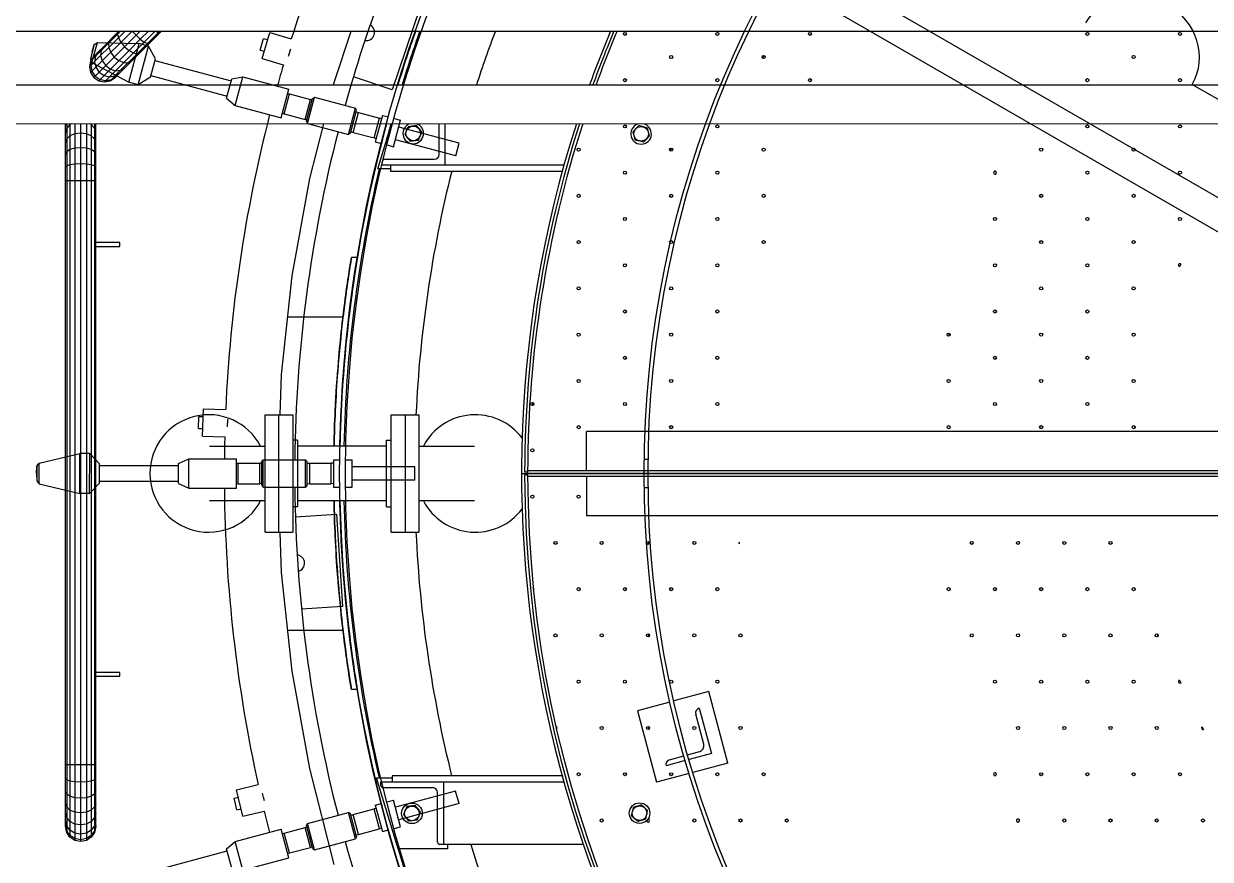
# Model space of a CAD drawing. Header units: metres. Extents: x 0 to 63075, y 0 to 44550.
# Drawn here: x 50988.9 to 51277.9, y 38925.4 to 39128.8 of the extents above; entities that cross this region are included whole.
import ezdxf

# ---------------------------------------------------------------- set-up
doc = ezdxf.new("R2010")
doc.units = ezdxf.units.M
doc.header["$LTSCALE"] = 75
for name, color, linetype in [('GSB', 7, 'Continuous'), ('ML6', 1, 'Continuous'), ('SL1', 8, 'Continuous')]:
    doc.layers.add(name, color=color, linetype=linetype)

# ---------------------------------------------------------------- blocks, each defined once
blk = doc.blocks.new('A$C6bae614f')
at = {"layer": 'SL1'}
for p, q in [((356122.3, 34825.8), (354953.4, 35500.7)), ((356098.2, 34783.9), (354929.2, 35458.9)), ((354350.3, 35409), (354305.4, 35276.6)), ((352596.8, 35372), (366037.1, 35371.5)), ((353824.9, 35313.3), (353883.5, 35371.9)), ((353861.6, 35371.3), (353837, 35346.7)), ((353860.1, 35367.2), (353845.4, 35352.5)), ((353864.8, 35371.9), (353860.1, 35367.2)), ((353861.6, 35371.3), (353860.1, 35367.2)), ((353860.1, 35367.2), (353861.4, 35361)), ((353872.3, 35371.9), (353861.4, 35361)), ((353862.2, 35371.9), (353861.6, 35371.3)), ((353890, 35365.2), (353871.4, 35346.6)), ((353883.8, 35371.9), (353890, 35365.2)), ((353890, 35365.2), (353896.7, 35371.9)), ((353890, 35365.2), (353896.9, 35358.9)), ((353896.9, 35358.9), (353909.9, 35371.9)), ((353903.3, 35354.1), (353921.1, 35371.9)), ((353908.3, 35351.6), (353925.5, 35368.8)), ((353911.1, 35351.8), (353926.8, 35367.5)), ((353922.4, 35371.9), (353925.5, 35368.8)), ((353928.6, 35371.9), (353925.5, 35368.8)), ((353925.5, 35368.8), (353926.8, 35367.5)), ((353931.2, 35371.9), (353926.8, 35367.5)), ((354094.3, 35327.5), (354106.9, 35369.6)), ((354106.9, 35369.6), (354141.6, 35359.2)), ((354211.2, 35288.8), (354238.9, 35371.9)), ((353822.2, 35350.1), (353815.9, 35326.8)), ((353818.5, 35321.2), (353827.2, 35353.7)), ((353818.7, 35338.6), (353822.2, 35350.1)), ((353822.2, 35350.1), (353827.2, 35353.7)), ((353827.2, 35353.7), (353895, 35351.7)), ((353837, 35346.7), (353828.6, 35338.3)), ((353845.7, 35345.3), (353832.5, 35332.2)), ((353845.4, 35352.5), (353833.2, 35340.3)), ((353837, 35346.7), (353833.2, 35340.3)), ((353848.2, 35357.9), (353845.4, 35352.5)), ((353845.4, 35352.5), (353845.7, 35345.3)), ((353861.4, 35361), (353845.7, 35345.3)), ((353845.7, 35345.3), (353848.9, 35337.4)), ((353871.4, 35346.6), (353854.7, 35329.9)), ((353861.4, 35361), (353865.4, 35353.8)), ((353865.4, 35353.8), (353871.4, 35346.6)), ((353871.4, 35346.6), (353878.6, 35340.6)), ((353911.1, 35351.8), (353871.5, 35312.2)), ((353878.2, 35289), (353895, 35351.7)), ((353896.9, 35358.9), (353878.6, 35340.6)), ((353903.3, 35354.1), (353885.8, 35336.6)), ((353908.3, 35351.6), (353892, 35335.3)), ((353893.5, 35285.1), (353910.2, 35347.4)), ((353910.2, 35347.4), (353895, 35351.7)), ((353896.9, 35358.9), (353903.3, 35354.1)), ((353903.3, 35354.1), (353908.3, 35351.6)), ((353908.3, 35351.6), (353911.1, 35351.8)), ((353921.3, 35327.2), (353910.2, 35347.4)), ((354091.1, 35341.3), (354096.7, 35359.8)), ((354096.7, 35359.8), (354103.4, 35357.8)), ((353832.5, 35332.2), (353814.4, 35314.1)), ((353818.7, 35338.6), (353815.9, 35326.8)), ((353815.9, 35326.8), (353818.5, 35321.2)), ((353821.6, 35331.3), (353816.3, 35323.4)), ((353818.2, 35325.3), (353816.3, 35323.4)), ((353818.2, 35325.3), (353816.5, 35316.1)), ((353823.4, 35333.1), (353818.2, 35325.3)), ((353824, 35331.1), (353818.2, 35325.3)), ((353823.4, 35333.1), (353821.6, 35331.3)), ((353824, 35331.1), (353822.7, 35322.3)), ((353828.6, 35338.3), (353823.4, 35333.1)), ((353833.2, 35340.3), (353824, 35331.1)), ((353828.6, 35338.3), (353824, 35331.1)), ((353833.2, 35340.3), (353832.5, 35332.2)), ((353832.5, 35332.2), (353835.2, 35323.6)), ((353854.7, 35329.9), (353840.8, 35316)), ((353878.6, 35340.6), (353848.4, 35310.4)), ((353848.9, 35337.4), (353854.7, 35329.9)), ((353854.7, 35329.9), (353862.1, 35324.1)), ((353892, 35335.3), (353865, 35308.4)), ((353885.8, 35336.6), (353870.1, 35320.9)), ((353878.6, 35340.6), (353885.8, 35336.6)), ((353885.8, 35336.6), (353892, 35335.3)), ((353892, 35335.3), (353896.1, 35336.8)), ((353913.2, 35297.1), (353921.3, 35327.2)), ((354091.1, 35341.3), (354097.8, 35339.3)), ((354094.3, 35327.5), (354128.7, 35317.1)), ((354137.2, 35331.3), (354140.8, 35343.4)), ((354909, 35332), (354905.5, 35328.5)), ((353816.3, 35323.4), (353814.4, 35314.1)), ((353814.4, 35314.1), (353816.3, 35304.7)), ((353818.5, 35306.9), (353816.3, 35304.7)), ((353816.5, 35316.1), (353818.5, 35306.9)), ((353818.5, 35321.2), (353878.2, 35289)), ((353818.5, 35306.9), (353824.9, 35313.3)), ((353818.5, 35306.9), (353823.8, 35299)), ((353822.7, 35322.3), (353824.9, 35313.3)), ((353830.3, 35305.5), (353823.8, 35299)), ((353824.9, 35313.3), (353830.3, 35305.5)), ((353840.8, 35316), (353830.3, 35305.5)), ((353830.3, 35305.5), (353838.1, 35300.1)), ((353835.2, 35323.6), (353840.8, 35316)), ((353848.4, 35310.4), (353838.1, 35300.1)), ((353840.8, 35316), (353848.4, 35310.4)), ((353856.9, 35307.8), (353840.9, 35291.7)), ((353865, 35308.4), (353848.2, 35291.5)), ((353848.4, 35310.4), (353856.9, 35307.8)), ((353870.1, 35320.9), (353856.9, 35307.8)), ((353856.9, 35307.8), (353865, 35308.4)), ((353862.1, 35324.1), (353870.1, 35320.9)), ((353871.5, 35312.2), (353863.1, 35303.8)), ((353865, 35308.4), (353871.5, 35312.2)), ((353870.1, 35320.9), (353877.3, 35320.6)), ((353877.3, 35320.6), (353882.7, 35323.4)), ((353920.5, 35324.4), (354044.3, 35291.2)), ((353816.3, 35304.7), (353821.6, 35296.8)), ((353823.8, 35299), (353821.6, 35296.8)), ((353821.6, 35296.8), (353829.5, 35291.5)), ((353823.8, 35299), (353831.7, 35293.7)), ((353838.1, 35300.1), (353829.5, 35291.5)), ((353829.5, 35291.5), (353838.8, 35289.7)), ((353831.7, 35293.7), (353840.9, 35291.7)), ((353838.1, 35300.1), (353847.1, 35297.9)), ((353840.9, 35291.7), (353838.8, 35289.7)), ((353838.8, 35289.7), (353848.2, 35291.5)), ((353840.9, 35291.7), (353850.1, 35293.5)), ((353847.1, 35297.9), (353855.8, 35299.2)), ((353848.2, 35291.5), (353856.1, 35296.8)), ((353850.1, 35293.5), (353857.9, 35298.6)), ((353855.8, 35299.2), (353863.1, 35303.8)), ((353857.9, 35298.6), (353856.1, 35296.8)), ((353863.1, 35303.8), (353857.9, 35298.6)), ((353893.5, 35285.1), (353878.2, 35289)), ((353913.2, 35297.1), (353893.5, 35285.1)), ((353914, 35299.9), (354037.7, 35266.7)), ((354036.8, 35263.2), (354045.2, 35294.7)), ((354045.2, 35294.7), (354063.3, 35297.7)), ((354050.9, 35251.6), (354063.3, 35297.7)), ((354063.3, 35297.7), (354137.9, 35277.7)), ((354210.2, 35284.9), (354211.2, 35288.8)), ((354305.4, 35276.6), (354242.3, 35298)), ((352575.9, 35285), (366037.1, 35284.5)), ((354125.5, 35231.6), (354137.9, 35277.7)), ((354130.3, 35237.8), (354138.9, 35270)), ((354136, 35270.6), (354138.9, 35270)), ((354138.9, 35270), (354172.7, 35261)), ((355602.7, 35285.6), (356053, 35025.6)), ((354036.8, 35263.2), (354050.9, 35251.6)), ((354050.9, 35251.6), (354125.5, 35231.6)), ((354164.1, 35228.7), (354172.7, 35261)), ((354166.4, 35225.7), (354176.2, 35262.5)), ((354168, 35222.2), (354179.4, 35264.7)), ((354175.6, 35260), (354172.7, 35261)), ((354176.2, 35262.5), (354179.4, 35264.7)), ((354179.4, 35264.7), (354245.7, 35246.9)), ((354127.5, 35238.7), (354130.3, 35237.8)), ((354130.3, 35237.8), (354164.1, 35228.7)), ((354167, 35228.1), (354164.1, 35228.7)), ((354234.4, 35204.4), (354245.7, 35246.9)), ((354237.5, 35206.6), (354247.4, 35243.4)), ((354242.2, 35207.8), (354250.8, 35240)), ((354247.4, 35243.4), (354245.7, 35246.9)), ((354246.7, 35240.9), (354250.8, 35240)), ((354250.8, 35240), (354284.6, 35231)), ((354276, 35198.7), (354284.6, 35231)), ((354289.5, 35235.4), (354277.9, 35192.5)), ((354288, 35229.9), (354284.6, 35231)), ((354289.5, 35235.4), (354299.2, 35232.8)), ((354289.5, 35235.4), (354299.2, 35232.8)), ((354308.4, 35230.4), (354318.9, 35227.5)), ((354308.4, 35230.4), (354318.9, 35227.5)), ((352575.9, 35222), (368855.3, 35221.4)), ((353775.7, 34085), (353775.7, 35221.9)), ((353776.3, 35221.9), (353775.7, 35219.2)), ((353777.5, 35214.6), (353775.7, 35207.3)), ((353777.5, 35221.9), (353777.5, 34073.2)), ((353782.8, 35220.7), (353777.5, 35214.6)), ((353785.1, 35221.9), (353782.8, 35220.7)), ((353782.8, 35221.9), (353782.8, 34065.2)), ((353790.8, 35221.9), (353790.7, 34060)), ((353800.1, 35221.9), (353800.1, 34058.1)), ((353809.4, 35221.9), (353809.4, 34060)), ((353817.3, 35220.7), (353815.1, 35221.9)), ((353817.3, 35221.9), (353817.3, 34065.2)), ((353822.6, 35214.6), (353817.3, 35220.7)), ((353822.6, 35221.9), (353822.6, 34073.2)), ((353824.5, 35207.3), (353822.6, 35214.6)), ((353824.5, 35219.2), (353823.9, 35221.9)), ((353824.5, 35219.2), (353824.5, 35221.9)), ((353824.5, 34085), (353824.5, 35219.2)), ((354166.4, 35225.7), (354168, 35222.2)), ((354168, 35222.2), (354234.4, 35204.4)), ((354171.5, 35133.2), (354194.2, 35221.9)), ((354238.2, 35209.1), (354242.2, 35207.8)), ((354281.9, 35148.6), (354304.2, 35221.9)), ((354307.4, 35184.6), (354318.9, 35227.5)), ((354413.8, 35190.1), (354315.9, 35216.4)), ((354328.4, 35210.6), (354325.8, 35204.2)), ((354328.4, 35210.6), (354331, 35217)), ((354344.6, 35218.9), (354331, 35217)), ((354348.8, 35213.5), (354344.6, 35218.9)), ((354348.8, 35213.5), (354353, 35208)), ((354381.4, 35172), (354381.4, 35221.9)), ((354390.9, 35221.9), (354390.9, 35154.6)), ((354705.3, 35218.7), (354695.6, 35208.9)), ((354712, 35216.9), (354705.3, 35218.7)), ((354718.6, 35215.2), (354712, 35216.9)), ((354718.6, 35215.2), (354722.2, 35201.9)), ((353777.5, 35197.2), (353775.7, 35191.4)), ((353782.8, 35202.2), (353777.5, 35197.2)), ((353790.8, 35205.5), (353782.8, 35202.2)), ((353800.1, 35206.6), (353790.8, 35205.5)), ((353809.4, 35205.5), (353800.1, 35206.6)), ((353817.3, 35202.2), (353809.4, 35205.5)), ((353822.6, 35197.2), (353817.3, 35202.2)), ((353824.5, 35191.4), (353822.6, 35197.2)), ((354237.5, 35206.6), (354234.4, 35204.4)), ((354242.2, 35207.8), (354276, 35198.7)), ((354279.4, 35198), (354276, 35198.7)), ((354277.9, 35192.5), (354287.7, 35189.8)), ((354277.9, 35192.5), (354287.7, 35189.8)), ((354408.3, 35169.5), (354310.4, 35195.7)), ((354325.8, 35204.2), (354334.3, 35193.4)), ((354334.3, 35193.4), (354347.9, 35195.3)), ((354347.9, 35195.3), (354350.5, 35201.7)), ((354353, 35208), (354350.5, 35201.7)), ((354408.3, 35169.5), (354413.8, 35190.1)), ((354695.6, 35208.9), (354699.3, 35195.7)), ((354699.3, 35195.7), (354697.4, 35202.3)), ((354699.3, 35195.7), (354705.9, 35193.9)), ((354712.6, 35192.1), (354705.9, 35193.9)), ((354712.6, 35192.1), (354722.2, 35201.9)), ((354722.2, 35201.9), (354717.4, 35197)), ((353777.5, 35176.5), (353775.7, 35172.5)), ((353782.8, 35179.9), (353777.5, 35176.5)), ((353790.8, 35182.2), (353782.8, 35179.9)), ((353800.1, 35183), (353790.8, 35182.2)), ((353809.4, 35182.2), (353800.1, 35183)), ((353817.3, 35179.9), (353809.4, 35182.2)), ((353822.6, 35176.5), (353817.3, 35179.9)), ((353824.5, 35172.5), (353822.6, 35176.5)), ((354296.9, 35187.4), (354307.4, 35184.6)), ((354296.9, 35187.4), (354307.4, 35184.6)), ((354759, 35182), (354755.5, 35178.5)), ((353777.5, 35153.4), (353775.7, 35151.3)), ((353782.8, 35155.2), (353777.5, 35153.4)), ((353790.8, 35156.3), (353782.8, 35155.2)), ((353800.1, 35156.7), (353790.8, 35156.3)), ((353809.4, 35156.3), (353800.1, 35156.7)), ((353817.3, 35155.2), (353809.4, 35156.3)), ((353822.6, 35153.4), (353817.3, 35155.2)), ((353824.5, 35151.3), (353822.6, 35153.4)), ((354289.3, 35154.6), (354289.3, 35160.3)), ((354583.7, 35154.6), (354289.3, 35154.6)), ((354293.1, 35164.2), (354373.5, 35164.2)), ((354302.8, 35154.6), (354302.8, 35145.1)), ((354143, 34975.1), (354171.5, 35133.2)), ((354302.8, 35148.6), (354281.9, 35148.6)), ((354302.8, 35145.1), (354581, 35145.1)), ((353824.5, 35129.1), (353775.7, 35129.1)), ((353863.6, 35029.1), (353824.5, 35029.1)), ((353824.5, 35022.7), (353863.6, 35022.7)), ((353863.6, 35022.7), (353863.6, 35029.1)), ((354248.8, 35004.9), (354239.1, 35004.9)), ((354125.8, 34815.4), (354143, 34975.1)), ((354135.9, 34908.9), (354225.6, 34908.9)), ((354235.3, 34909.9), (354235.3, 34909.9)), ((354123.5, 34750.2), (354125.8, 34815.4)), ((353991.1, 34728), (353991.7, 34747.4)), ((353991.7, 34747.4), (353998.7, 34747.2)), ((353997.8, 34715.5), (353999.1, 34759.5)), ((353999.1, 34759.5), (354035.2, 34758.4)), ((354099.4, 34559.7), (354099.4, 34750.2)), ((354099.4, 34750.2), (354144.1, 34750.2)), ((354121.7, 34559.7), (354121.7, 34750.2)), ((354144.1, 34750.2), (354144.1, 34559.7)), ((354303.7, 34559.6), (354303.7, 34750.1)), ((354303.7, 34750.1), (354348.4, 34750.1)), ((354326.1, 34750.1), (354326.1, 34559.6)), ((354348.4, 34750.1), (354348.4, 34559.6)), ((354038.2, 34730.3), (354038.6, 34742.9)), ((353991.1, 34728), (353998.1, 34727.8)), ((353997.8, 34715.5), (354033.7, 34714.5)), ((354151.9, 34708.9), (354144.1, 34708.9)), ((354151.9, 34708.9), (354151.9, 34601)), ((354295.9, 34600.9), (354295.9, 34708.8)), ((354295.9, 34708.8), (354303.7, 34708.8)), ((354620.1, 34659.6), (354620.1, 34723.1)), ((356077.9, 34723.1), (354620.1, 34723.1)), ((354009.1, 34699.4), (354099.4, 34699.4)), ((354295.9, 34699.3), (354151.9, 34699.4)), ((354348.4, 34699.3), (354438.7, 34699.3)), ((353729, 34667), (353733, 34671.7)), ((353733, 34671.7), (353798.9, 34687.4)), ((353733, 34638.1), (353733, 34671.7)), ((353798.9, 34622.5), (353798.9, 34687.4)), ((353814.8, 34687.2), (353798.9, 34687.4)), ((353814.7, 34622.7), (353814.8, 34687.2)), ((353830.7, 34670.5), (353814.8, 34687.2)), ((353830.7, 34639.4), (353830.7, 34670.5)), ((353958.8, 34671.2), (353975.5, 34678.8)), ((353958.8, 34638.6), (353958.8, 34671.2)), ((353975.5, 34631), (353975.5, 34678.8)), ((353975.5, 34678.8), (354052.7, 34678.8)), ((354052.7, 34631), (354052.7, 34678.8)), ((354052.7, 34671.4), (354055.7, 34671.6)), ((354055.7, 34638.2), (354055.7, 34671.6)), ((354055.7, 34671.6), (354090.7, 34671.6)), ((354090.7, 34638.2), (354090.7, 34671.6)), ((354093.7, 34671.4), (354090.7, 34671.6)), ((354093.7, 34674), (354096.2, 34676.9)), ((354093.7, 34635.9), (354093.7, 34674)), ((354096.2, 34632.9), (354096.2, 34676.9)), ((354096.2, 34676.9), (354164.9, 34676.9)), ((354164.9, 34632.9), (354164.9, 34676.9)), ((354167.4, 34674), (354164.9, 34676.9)), ((354167.4, 34635.9), (354167.4, 34674)), ((354167.4, 34671.4), (354171.6, 34671.6)), ((354171.6, 34638.2), (354171.6, 34671.6)), ((354171.6, 34671.6), (354206.6, 34671.6)), ((354206.6, 34638.2), (354206.6, 34671.6)), ((354210.1, 34671.4), (354206.6, 34671.6)), ((354210.1, 34677.1), (354220.2, 34677.1)), ((354210.1, 34677.1), (354210.1, 34632.6)), ((354210.1, 34677.1), (354220.2, 34677.1)), ((354229.7, 34677.1), (354240.6, 34677.1)), ((354229.7, 34677.1), (354240.6, 34677.1)), ((354240.6, 34632.6), (354240.6, 34677.1)), ((354720.2, 34677.4), (354713.9, 34677.4)), ((353728.7, 34654.9), (353729, 34667)), ((353728.7, 34654.9), (353729, 34642.8)), ((353729, 34667), (353729, 34642.8)), ((353830.7, 34667.6), (353958.8, 34667.6)), ((354341.9, 34665.5), (354240.6, 34665.6)), ((354341.9, 34644.2), (354341.9, 34665.5)), ((354515.1, 34654.9), (354524.8, 34654.9)), ((354520.1, 34657.3), (354524.8, 34657.3)), ((354524.8, 34652.5), (354520.1, 34652.5)), ((354524.8, 34654.9), (354524.8, 34659.6)), ((354524.8, 34659.6), (356070.1, 34659.6)), ((354524.8, 34650.1), (354524.8, 34654.9)), ((354524.8, 34654.9), (356070.1, 34654.8)), ((356070.1, 34654.8), (354524.8, 34654.9)), ((353729, 34642.8), (353733, 34638.1)), ((353733, 34638.1), (353798.9, 34622.5)), ((353830.7, 34639.4), (353814.7, 34622.7)), ((353830.7, 34642.2), (353958.8, 34642.2)), ((353958.8, 34638.6), (353975.5, 34631)), ((354052.7, 34638.4), (354055.7, 34638.2)), ((354055.7, 34638.2), (354090.7, 34638.2)), ((354093.7, 34638.4), (354090.7, 34638.2)), ((354093.7, 34635.9), (354096.2, 34632.9)), ((354096.2, 34632.9), (354164.9, 34632.9)), ((354167.4, 34635.9), (354164.9, 34632.9)), ((354167.4, 34638.4), (354171.6, 34638.2)), ((354171.6, 34638.2), (354206.6, 34638.2)), ((354210.1, 34638.4), (354206.6, 34638.2)), ((354210.1, 34632.6), (354220.2, 34632.6)), ((354210.1, 34632.6), (354220.2, 34632.6)), ((354229.7, 34632.6), (354240.6, 34632.6)), ((354229.7, 34632.6), (354240.6, 34632.6)), ((354341.9, 34644.2), (354240.6, 34644.2)), ((356070.1, 34650.1), (354524.8, 34650.1)), ((354620.1, 34650.1), (354620.1, 34586.6)), ((354713.9, 34632.4), (354720.2, 34632.4)), ((353814.7, 34622.7), (353798.9, 34622.5)), ((353975.5, 34631), (354052.7, 34631)), ((354099.4, 34610.5), (354009.1, 34610.5)), ((354151.9, 34601), (354144.1, 34601)), ((354295.9, 34610.4), (354151.9, 34610.5)), ((354295.9, 34600.9), (354303.7, 34600.9)), ((354438.7, 34610.4), (354348.4, 34610.4)), ((354148.3, 34584.4), (354214.8, 34588.8)), ((354214.8, 34588.8), (354224.6, 34439.1)), ((354620.1, 34586.6), (356077.9, 34586.6)), ((354099.4, 34559.7), (354144.1, 34559.7)), ((354125.8, 34494.4), (354123.5, 34559.7)), ((354303.7, 34559.6), (354348.4, 34559.6)), ((354720.1, 34544.9), (354720.1, 34539.9)), ((354143, 34334.7), (354125.8, 34494.4)), ((354224.6, 34439.1), (354158.1, 34434.8)), ((354135.8, 34400.9), (354225.6, 34400.9)), ((354235.2, 34399.9), (354235.2, 34399.9)), ((354720.1, 34394.9), (354720.1, 34389.9)), ((353863.6, 34332.5), (353824.5, 34332.5)), ((353824.5, 34326.1), (353863.6, 34326.1)), ((353863.6, 34326.1), (353863.6, 34332.5)), ((354171.5, 34176.6), (354143, 34334.7)), ((354248.7, 34304.9), (354239.1, 34304.9)), ((354818.7, 34301.3), (354761.8, 34286.1)), ((354849.8, 34185.4), (354818.7, 34301.3)), ((354755.7, 34284.4), (354702.8, 34270.3)), ((354702.8, 34270.3), (354733.9, 34154.3)), ((354803.2, 34274.5), (354822.9, 34200.9)), ((354810.6, 34216.2), (354797.6, 34264.7)), ((354720.1, 34244.9), (354720.1, 34239.9)), ((354780.4, 34189.5), (354749.3, 34181.2)), ((354755, 34191), (354778.2, 34197.2)), ((354784.3, 34198.8), (354803.5, 34204)), ((354822.9, 34200.9), (354786.6, 34191.1)), ((353824.5, 34182.5), (353775.7, 34182.5)), ((354211.2, 34021), (354171.5, 34176.6)), ((354849.8, 34185.4), (354792.9, 34170.2)), ((353777.5, 34158.2), (353775.7, 34160.2)), ((353782.8, 34156.4), (353777.5, 34158.2)), ((353790.7, 34155.2), (353782.8, 34156.4)), ((353800.1, 34154.8), (353790.7, 34155.2)), ((353809.4, 34155.2), (353800.1, 34154.8)), ((353817.3, 34156.4), (353809.4, 34155.2)), ((353822.6, 34158.2), (353817.3, 34156.4)), ((353824.5, 34160.2), (353822.6, 34158.2)), ((354279.8, 34161.5), (354305.1, 34161.5)), ((354314.8, 34046.5), (354279.8, 34161.5)), ((354286.8, 34155.2), (354583.6, 34155.1)), ((354286.8, 34149.4), (354286.8, 34155.2)), ((354305.1, 34164.7), (354305.1, 34155.2)), ((354581, 34164.7), (354305.1, 34164.7)), ((354388.4, 34155.2), (354388.4, 34053.6)), ((354786.7, 34168.5), (354733.9, 34154.3)), ((353777.5, 34135.1), (353775.7, 34139.1)), ((353782.8, 34131.6), (353777.5, 34135.1)), ((353822.6, 34135.1), (353817.3, 34131.6)), ((353824.5, 34139.1), (353822.6, 34135.1)), ((354052.7, 34142.3), (354088, 34150.6)), ((354062.9, 34099.4), (354052.7, 34142.3)), ((354096.7, 34130.1), (354095.2, 34136.5)), ((354371, 34145.6), (354290.6, 34145.6)), ((354408.2, 34140.2), (354310.4, 34114.1)), ((354378.9, 34057.4), (354378.9, 34137.8)), ((354413.7, 34119.7), (354408.2, 34140.2)), ((353777.5, 34114.3), (353775.7, 34120.1)), ((353782.8, 34109.4), (353777.5, 34114.3)), ((353790.7, 34129.3), (353782.8, 34131.6)), ((353800.1, 34128.5), (353790.7, 34129.3)), ((353809.4, 34129.3), (353800.1, 34128.5)), ((353817.3, 34131.6), (353809.4, 34129.3)), ((353822.6, 34114.3), (353817.3, 34109.4)), ((353824.5, 34120.1), (353822.6, 34114.3)), ((354048.8, 34128.7), (354055.6, 34130.3)), ((354051, 34119.2), (354048.8, 34128.7)), ((354053.2, 34109.8), (354051, 34119.2)), ((354098.1, 34124.2), (354096.7, 34130.1)), ((354277.9, 34117.3), (354287.7, 34120)), ((354277.9, 34117.3), (354287.7, 34120)), ((354277.9, 34117.3), (354289.4, 34074.4)), ((354296.8, 34122.4), (354307.4, 34125.2)), ((354296.8, 34122.4), (354307.4, 34125.2)), ((354318.9, 34082.2), (354307.4, 34125.2)), ((354413.7, 34119.7), (354315.9, 34093.4)), ((354329, 34115), (354323.6, 34102.3)), ((354342.6, 34116.7), (354329, 34115)), ((354350.9, 34105.7), (354342.6, 34116.7)), ((354346.8, 34111.2), (354342.6, 34116.7)), ((354696.2, 34113.6), (354694.8, 34106.8)), ((354709.3, 34117.8), (354696.2, 34113.6)), ((354702.8, 34115.7), (354709.3, 34117.8)), ((354709.3, 34117.8), (354714.4, 34113.2)), ((354714.4, 34113.2), (354719.5, 34108.6)), ((353777.5, 34097), (353775.7, 34104.3)), ((353782.8, 34090.8), (353777.5, 34097)), ((353790.7, 34106.1), (353782.8, 34109.4)), ((353800.1, 34104.9), (353790.7, 34106.1)), ((353809.4, 34106.1), (353800.1, 34104.9)), ((353817.3, 34109.4), (353809.4, 34106.1)), ((353822.6, 34097), (353817.3, 34090.8)), ((353824.5, 34104.3), (353822.6, 34097)), ((354053.2, 34109.8), (354060, 34111.4)), ((354062.9, 34099.4), (354097.9, 34107.7)), ((354168, 34087.6), (354234.3, 34105.4)), ((354245.7, 34062.9), (354234.3, 34105.4)), ((354237.5, 34103.2), (354234.3, 34105.4)), ((354247.3, 34066.4), (354237.5, 34103.2)), ((354238.1, 34100.7), (354242.1, 34102)), ((354242.1, 34102), (354276, 34111.1)), ((354250.8, 34069.8), (354242.1, 34102)), ((354279.4, 34111.8), (354276, 34111.1)), ((354284.6, 34078.8), (354276, 34111.1)), ((354323.6, 34102.3), (354331.9, 34091.3)), ((354345.6, 34093), (354348.3, 34099.4)), ((354346.8, 34111.2), (354350.9, 34105.7)), ((354350.9, 34105.7), (354348.3, 34099.4)), ((354693.4, 34100.1), (354694.8, 34106.8)), ((354693.4, 34100.1), (354703.6, 34090.9)), ((354710.1, 34093), (354716.7, 34095.1)), ((354716.7, 34095.1), (354719.5, 34108.6)), ((353777.5, 34084), (353775.7, 34092.4)), ((353777.5, 34075.9), (353775.7, 34085)), ((353775.7, 34085), (353775.7, 34082.5)), ((353777.5, 34073.2), (353775.7, 34082.5)), ((353782.8, 34076.9), (353777.5, 34084)), ((353782.8, 34068.2), (353777.5, 34075.9)), ((353790.7, 34086.7), (353782.8, 34090.8)), ((353790.7, 34072.1), (353782.8, 34076.9)), ((353800.1, 34085.2), (353790.7, 34086.7)), ((353809.4, 34086.7), (353800.1, 34085.2)), ((353817.3, 34090.8), (353809.4, 34086.7)), ((353817.3, 34076.9), (353809.4, 34072.1)), ((353822.6, 34084), (353817.3, 34076.9)), ((353822.6, 34075.9), (353817.3, 34068.2)), ((353824.5, 34092.4), (353822.6, 34084)), ((353824.5, 34085), (353822.6, 34075.9)), ((353824.5, 34082.5), (353822.6, 34073.2)), ((353824.5, 34082.5), (353824.5, 34085)), ((354050.9, 34058.2), (354125.5, 34078.2)), ((354137.9, 34032.1), (354125.5, 34078.2)), ((354130.2, 34072), (354164, 34081.1)), ((354167, 34081.7), (354164, 34081.1)), ((354172.7, 34048.8), (354164, 34081.1)), ((354166.3, 34084.1), (354168, 34087.6)), ((354176.2, 34047.3), (354166.3, 34084.1)), ((354179.3, 34045.1), (354168, 34087.6)), ((354250.8, 34069.8), (354284.6, 34078.8)), ((354287.9, 34079.9), (354284.6, 34078.8)), ((354289.4, 34074.4), (354299.2, 34077)), ((354289.4, 34074.4), (354299.2, 34077)), ((354308.4, 34079.4), (354318.9, 34082.2)), ((354308.4, 34079.4), (354318.9, 34082.2)), ((354345.6, 34093), (354331.9, 34091.3)), ((354710.1, 34093), (354703.6, 34090.9)), ((354794.4, 34090), (354792.6, 34091.8)), ((353782.8, 34065.2), (353777.5, 34073.2)), ((353790.7, 34063), (353782.8, 34068.2)), ((353790.7, 34060), (353782.8, 34065.2)), ((353800.1, 34070.4), (353790.7, 34072.1)), ((353800.1, 34061.2), (353790.7, 34063)), ((353800.1, 34058.1), (353790.7, 34060)), ((353809.4, 34072.1), (353800.1, 34070.4)), ((353809.4, 34063), (353800.1, 34061.2)), ((353809.4, 34060), (353800.1, 34058.1)), ((353817.3, 34068.2), (353809.4, 34063)), ((353817.3, 34065.2), (353809.4, 34060)), ((353822.6, 34073.2), (353817.3, 34065.2)), ((354036.8, 34046.6), (354050.9, 34058.2)), ((354063.2, 34012.1), (354050.9, 34058.2)), ((354127.4, 34071.1), (354130.2, 34072)), ((354138.9, 34039.8), (354130.2, 34072)), ((354179.3, 34045.1), (354245.7, 34062.9)), ((354247.3, 34066.4), (354245.7, 34062.9)), ((354246.7, 34068.9), (354250.8, 34069.8)), ((353913.9, 34009.9), (354037.7, 34043.1)), ((354045.2, 34015.1), (354036.8, 34046.6)), ((354136, 34039.2), (354138.9, 34039.8)), ((354138.9, 34039.8), (354172.7, 34048.8)), ((354175.5, 34049.8), (354172.7, 34048.8)), ((354176.2, 34047.3), (354179.3, 34045.1)), ((354394.8, 34046.5), (354314.8, 34046.5)), ((354615.2, 34053.5), (354382.7, 34053.6)), ((354394.8, 34053.6), (354394.8, 34046.5)), ((354063.2, 34012.1), (354137.9, 34032.1))]:
    blk.add_line(p, q, dxfattribs=at)
for centre, radius in [((356370.1, 34654.8), 2150), ((356370.1, 34654.8), 2140.5), ((356370.1, 34654.8), 1656.3), ((356370.1, 34654.8), 1650), ((354682.6, 35367.4), 2.5), ((354832.6, 35367.4), 2.5), ((354982.6, 35367.4), 2.5), ((355432.6, 35367.4), 2.5), ((355582.6, 35367.4), 2.5), ((354757.6, 35329.9), 2.5), ((354907.6, 35329.9), 2.5), ((355507.6, 35329.9), 2.5), ((354682.6, 35292.4), 2.5), ((354832.6, 35292.4), 2.5), ((354982.6, 35292.4), 2.5), ((355432.6, 35292.4), 2.5), ((355582.6, 35292.4), 2.5), ((354339.4, 35206.1), 11.9), ((354682.6, 35217.4), 2.5), ((354708.9, 35205.4), 11.9), ((354832.6, 35217.4), 2.5), ((355432.6, 35217.4), 2.5), ((355582.6, 35217.4), 2.5), ((354607.6, 35179.9), 2.5), ((354757.6, 35179.9), 2.5), ((354907.6, 35179.9), 2.5), ((355357.6, 35179.9), 2.5), ((355507.6, 35179.9), 2.5), ((354682.6, 35142.4), 2.5), ((354832.6, 35142.4), 2.5), ((355432.6, 35142.4), 2.5), ((355582.6, 35142.4), 2.5), ((354607.6, 35104.9), 2.5), ((354757.6, 35104.9), 2.5), ((354907.6, 35104.9), 2.5), ((355357.6, 35104.9), 2.5), ((355507.6, 35104.9), 2.5), ((354682.6, 35067.4), 2.5), ((354832.6, 35067.4), 2.5), ((355282.6, 35067.4), 2.5), ((355432.6, 35067.4), 2.5), ((355582.6, 35067.4), 2.5), ((354607.6, 35029.9), 2.5), ((354757.6, 35029.9), 2.5), ((354907.6, 35029.9), 2.5), ((355357.6, 35029.9), 2.5), ((355507.6, 35029.9), 2.5), ((354682.6, 34992.4), 2.5), ((354832.6, 34992.4), 2.5), ((355282.6, 34992.4), 2.5), ((355432.6, 34992.4), 2.5), ((354607.6, 34954.9), 2.5), ((354757.6, 34954.9), 2.5), ((355357.6, 34954.9), 2.5), ((355507.6, 34954.9), 2.5), ((354682.6, 34917.4), 2.5), ((354832.6, 34917.4), 2.5), ((355282.6, 34917.4), 2.5), ((355432.6, 34917.4), 2.5), ((354607.6, 34879.9), 2.5), ((354757.6, 34879.9), 2.5), ((355207.6, 34879.9), 2.5), ((355357.6, 34879.9), 2.5), ((355507.6, 34879.9), 2.5), ((354682.6, 34842.4), 2.5), ((354832.6, 34842.4), 2.5), ((355282.6, 34842.4), 2.5), ((355432.6, 34842.4), 2.5), ((354607.6, 34804.9), 2.5), ((354757.6, 34804.9), 2.5), ((355207.6, 34804.9), 2.5), ((355357.6, 34804.9), 2.5), ((355507.6, 34804.9), 2.5), ((354532.6, 34767.4), 2.5), ((354682.6, 34767.4), 2.5), ((354832.6, 34767.4), 2.5), ((355282.6, 34767.4), 2.5), ((355432.6, 34767.4), 2.5), ((354607.6, 34729.9), 2.5), ((354757.6, 34729.9), 2.5), ((355207.6, 34729.9), 2.5), ((355357.6, 34729.9), 2.5), ((355507.6, 34729.9), 2.5), ((354532.6, 34692.4), 2.5), ((354532.6, 34617.4), 2.5), ((354607.6, 34617.4), 2.5), ((354570.1, 34542.4), 2.5), ((354645.1, 34542.4), 2.5), ((354720.1, 34542.4), 2.5), ((354795.1, 34542.4), 2.5), ((355245.1, 34542.4), 2.5), ((355320.1, 34542.4), 2.5), ((355395.1, 34542.4), 2.5), ((355470.1, 34542.4), 2.5), ((354607.6, 34467.4), 2.5), ((354682.6, 34467.4), 2.5), ((354757.6, 34467.4), 2.5), ((354832.6, 34467.4), 2.5), ((355207.6, 34467.4), 2.5), ((355282.6, 34467.4), 2.5), ((355357.6, 34467.4), 2.5), ((355432.6, 34467.4), 2.5), ((355507.6, 34467.4), 2.5), ((354570.1, 34392.4), 2.5), ((354645.1, 34392.4), 2.5), ((354720.1, 34392.4), 2.5), ((354795.1, 34392.4), 2.5), ((354870.1, 34392.4), 2.5), ((355245.1, 34392.4), 2.5), ((355320.1, 34392.4), 2.5), ((355395.1, 34392.4), 2.5), ((355470.1, 34392.4), 2.5), ((355545.1, 34392.4), 2.5), ((354607.6, 34317.4), 2.5), ((354682.6, 34317.4), 2.5), ((354757.6, 34317.4), 2.5), ((354832.6, 34317.4), 2.5), ((355282.6, 34317.4), 2.5), ((355357.6, 34317.4), 2.5), ((355432.6, 34317.4), 2.5), ((355507.6, 34317.4), 2.5), ((354645.1, 34242.4), 2.5), ((354720.1, 34242.4), 2.5), ((354795.1, 34242.4), 2.5), ((354870.1, 34242.4), 2.5), ((355320.1, 34242.4), 2.5), ((355395.1, 34242.4), 2.5), ((355470.1, 34242.4), 2.5), ((355545.1, 34242.4), 2.5), ((354607.6, 34167.4), 2.5), ((354682.6, 34167.4), 2.5), ((354757.6, 34167.4), 2.5), ((354832.6, 34167.4), 2.5), ((354907.6, 34167.4), 2.5), ((355357.6, 34167.4), 2.5), ((355432.6, 34167.4), 2.5), ((355507.6, 34167.4), 2.5), ((355582.6, 34167.4), 2.5), ((354337.3, 34104), 16.7), ((354337.3, 34104), 11.9), ((354706.4, 34104.3), 16.7), ((354706.4, 34104.3), 11.9), ((354645.1, 34092.4), 2.5), ((354795.1, 34092.4), 2.5), ((354870.1, 34092.4), 2.5), ((354945.1, 34092.4), 2.5), ((355395.1, 34092.4), 2.5), ((355470.1, 34092.4), 2.5), ((355545.1, 34092.4), 2.5), ((355620.1, 34092.4), 2.5)]:
    blk.add_circle(centre, radius, dxfattribs=at)
for centre, radius, start, end in [((356370.1, 34654.8), 2337.1, 158.1208, 162.4593), ((356370.1, 34654.8), 2222.8, 159.4626, 164.4311), ((354263.2, 35370.1), 13.5, 260.5872, 61.909), ((356370.1, 34654.8), 2150, 160.5175, 162.9591), ((356370.1, 34654.8), 2143.5, 160.456, 162.9058), ((356370.1, 34654.8), 2028.5, 159.2988, 161.9043), ((356370.1, 34654.8), 1855, 157.2598, 160.1442), ((356370.1, 34654.8), 1850, 157.1949, 160.0883), ((356370.1, 34654.8), 1845.2, 157.1327, 160.0348), ((356370.1, 34654.8), 1834.1, 157.0856, 157.1296), ((356370.1, 34654.8), 2337.1, 163.538, 164.4127), ((356370.1, 34654.8), 2337.1, 165.5835, 177.4593), ((356370.1, 34654.8), 2150, 164.7072, 178.8135), ((356370.1, 34654.8), 2143.5, 164.6597, 165.5738), ((354339.4, 35206.1), 16.7, 108.9119, 71.0844), ((356370.1, 34654.8), 1855, 162.2002, 358.2327), ((356370.1, 34654.8), 1850, 162.1505, 179.9244), ((356370.1, 34654.8), 1845.2, 162.1029, 179.9242), ((354708.9, 35205.4), 16.7, 98.8764, 81.1198), ((356370.1, 34654.8), 2222.8, 165.5651, 179.4311), ((354373.5, 35172), 7.87, 269.9981, 359.9981), ((354293.1, 35160.3), 3.81, 89.9981, 179.9981), ((356370.1, 34654.8), 2143.5, 166.6809, 178.8099), ((356370.1, 34654.8), 2028.5, 166.0134, 177.3068), ((355282.6, 35142.4), 2.5, 197.081, 114.6241), ((356370.1, 34654.8), 1193.6, 155.7735, 155.9317), ((355582.6, 34992.4), 2.5, 56.9416, 256.6575), ((356370.1, 34654.8), 856.3, 156.6347, 156.9643), ((356326.3, 34659.3), 2106, 173.455, 173.8659), ((356370.1, 34654.8), 1183.6, 168.9248, 169.1633), ((354532.6, 34842.4), 2.5, 310.3045, 38.0391), ((356370.1, 34654.8), 1840.5, 176.418, 176.5712), ((354007.7, 34654.9), 95.2, 27.8163, 332.18), ((354440.1, 34654.9), 95.2, 37.1746, 152.18), ((356370.1, 34654.8), 864.3, 174.8919, 175.1649), ((356370.1, 34654.8), 2337.1, 178.538, 179.4127), ((356370.1, 34654.8), 1850, 180.0718, 269.9244), ((356370.1, 34654.8), 1845.2, 180.072, 269.9242), ((356370.1, 34654.8), 2222.8, 180.5651, 194.4311), ((356370.1, 34654.8), 2337.1, 180.5835, 192.4593), ((356370.1, 34654.8), 2150, 181.1828, 357.3322), ((356373.5, 34654.6), 2153.5, 181.1739, 182.0069), ((356370.1, 34654.8), 2143.5, 181.1864, 193.3057), ((354440.1, 34654.9), 95.2, 207.8163, 322.8217), ((356370.1, 34654.8), 2028.5, 182.6895, 193.9828), ((354870.1, 34542.4), 2.5, 153.0076, 215.567), ((356370.1, 34654.8), 1506.3, 184.2379, 184.3367), ((354149.8, 34509.4), 13.5, 283.0872, 84.409), ((354532.6, 34467.4), 2.5, 321.9572, 49.6918), ((356370.1, 34654.8), 864.3, 197.5117, 197.7848), ((355579.7, 34527.7), 1349.5, 189.2287, 189.5035), ((355582.6, 34317.4), 2.5, 103.3387, 303.0547), ((356370.1, 34654.8), 856.3, 203.0319, 203.3615), ((354805.3, 34266.8), 8, 104.9981, 194.9981), ((354570.1, 34242.4), 2.5, 317.5717, 68.2394), ((355620.1, 34242.4), 2.5, 127.8539, 289.7639), ((356370.1, 34654.8), 856.3, 208.6437, 208.9741), ((354800.9, 34213.6), 10, 284.9981, 14.9981), ((354757.1, 34183.2), 8, 104.9981, 194.9981), ((355282.6, 34167.4), 2.5, 245.3721, 162.9152), ((356370.1, 34654.8), 1193.6, 204.0646, 204.2228), ((354290.6, 34149.4), 3.81, 179.9981, 269.9981), ((354371, 34137.8), 7.87, 359.9981, 89.9981), ((356370.1, 34654.8), 2337.1, 193.538, 194.4127), ((354720.1, 34092.4), 2.5, 189.7611, 87.6002), ((355320.1, 34092.4), 2.5, 216.8475, 199.506), ((356370.1, 34654.8), 1193.6, 208.1586, 208.1948), ((356370.1, 34654.8), 2222.8, 195.5651, 209.4311), ((354382.7, 34057.4), 3.81, 179.9981, 269.9981), ((356370.1, 34654.8), 2143.5, 196.3021, 255.1114), ((356370.1, 34654.8), 2028.5, 197.2423, 252.472)]:
    blk.add_arc(centre, radius, start, end, dxfattribs=at)
blk.add_ellipse((355516.1, 35335.6), major_axis=(-86.6, 50), ratio=0.92388, start_param=3.141593, end_param=6.283185, dxfattribs=at)
for points, knots in [([(354239.1, 35004.9), (354239.3, 35005.4), (354237.7, 34996.5), (354235, 34978.7), (354233.6, 34969.8), (354232, 34958.7), (354230.3, 34945.8), (354228.5, 34932.9), (354226.6, 34918.1), (354224.8, 34902.4), (354222.1, 34879.3), (354219.3, 34851.3), (354216.9, 34820.6), (354215.3, 34800.1), (354214, 34778.4), (354212.9, 34756.1), (354212, 34737.4), (354211.4, 34718.3), (354211, 34699.3)], [0.192816, 0.192816, 0.192816, 0.192816, 0.2702472, 0.2702472, 0.2702472, 0.3089628, 0.3089628, 0.3089628, 0.3476784, 0.3476784, 0.3476784, 0.404803, 0.404803, 0.404803, 0.442886, 0.442886, 0.442886, 0.474831, 0.474831, 0.474831, 0.474831]), ([(354211, 34699.3), (354211.4, 34718.3), (354212, 34737.4), (354212.9, 34756.1), (354214.2, 34784), (354216.1, 34811), (354218.2, 34835.7), (354219.8, 34855.6), (354221.7, 34873.9), (354223.5, 34890.3), (354223.9, 34894.4), (354224.3, 34898.4), (354224.8, 34902.3), (354227.5, 34926.1), (354230.4, 34947.3), (354232.8, 34963.8), (354234.8, 34977.5), (354236.4, 34988), (354237.5, 34994.9), (354238.4, 35000.3), (354238.9, 35003.5), (354239.1, 35004.5), (354239.1, 35004.8), (354239.1, 35004.9), (354239.1, 35004.9)], [0.5252527, 0.5252527, 0.5252527, 0.5252527, 0.5571563, 0.5571563, 0.5571563, 0.604762, 0.604762, 0.604762, 0.6428465, 0.6428465, 0.6428465, 0.6523676, 0.6523676, 0.6523676, 0.7104433, 0.7104433, 0.7104433, 0.7588397, 0.7588397, 0.7588397, 0.7975568, 0.7975568, 0.7975568, 0.8072361, 0.8072361, 0.8072361, 0.8072361]), ([(354248.8, 35004.9), (354248.9, 35005.4), (354247.3, 34996.5), (354244.6, 34978.7), (354243.2, 34969.8), (354241.6, 34958.7), (354239.8, 34945.8), (354238.1, 34932.9), (354236.2, 34918.1), (354234.4, 34902.4), (354231.7, 34879.3), (354228.8, 34851.3), (354226.5, 34820.6), (354224.9, 34800.1), (354223.5, 34778.4), (354222.4, 34756.1), (354221.6, 34737.4), (354220.9, 34718.3), (354220.5, 34699.3)], [0.1942602, 0.1942602, 0.1942602, 0.1942602, 0.2713351, 0.2713351, 0.2713351, 0.3098671, 0.3098671, 0.3098671, 0.3483992, 0.3483992, 0.3483992, 0.4052538, 0.4052538, 0.4052538, 0.4431569, 0.4431569, 0.4431569, 0.4749507, 0.4749507, 0.4749507, 0.4749507]), ([(354237.9, 34997.2), (354237.1, 34992.6), (354236.1, 34986), (354234.8, 34977.6), (354233.4, 34968.4), (354231.8, 34957), (354230, 34943.8), (354228.6, 34933.2), (354227.1, 34921.4), (354225.6, 34908.9)], [0.8504878, 0.8504878, 0.8504878, 0.8504878, 0.8875392, 0.8875392, 0.8875392, 0.9276908, 0.9276908, 0.9276908, 0.9600578, 0.9600578, 0.9600578, 0.9600578]), ([(354225.6, 34908.9), (354228, 34929.3), (354230.5, 34947.5), (354232.6, 34962.2), (354234.2, 34973.5), (354235.6, 34982.8), (354236.7, 34989.6), (354237.2, 34992.6), (354237.5, 34995), (354237.9, 34997.1)], [0.0400517, 0.0400517, 0.0400517, 0.0400517, 0.092441, 0.092441, 0.092441, 0.132591, 0.132591, 0.132591, 0.1495705, 0.1495705, 0.1495705, 0.1495705]), ([(354235.3, 34909.9), (354237.6, 34929.9), (354240.1, 34947.7), (354242.2, 34962.2), (354243.8, 34973.5), (354245.2, 34982.8), (354246.3, 34989.6), (354246.7, 34992.2), (354247.1, 34994.5), (354247.4, 34996.4)], [0.0430691, 0.0430691, 0.0430691, 0.0430691, 0.0943598, 0.0943598, 0.0943598, 0.1343243, 0.1343243, 0.1343243, 0.1492904, 0.1492904, 0.1492904, 0.1492904]), ([(354246.5, 34990.7), (354245.9, 34987), (354245.2, 34982.6), (354244.4, 34977.6), (354243, 34968.4), (354241.4, 34957), (354239.6, 34943.8), (354238.2, 34933.5), (354236.7, 34922.1), (354235.3, 34909.9)], [0.86365716, 0.86365716, 0.86365716, 0.86365716, 0.88570976, 0.88570976, 0.88570976, 0.92567558, 0.92567558, 0.92567558, 0.9570304, 0.9570304, 0.9570304, 0.9570304]), ([(354220.5, 34699.3), (354220.9, 34718.3), (354221.6, 34737.4), (354222.4, 34756.1), (354223.8, 34784), (354225.6, 34811), (354227.7, 34835.7), (354229.4, 34855.6), (354231.2, 34873.9), (354233, 34890.3), (354233.5, 34894.4), (354233.9, 34898.4), (354234.4, 34902.3), (354235.1, 34909), (354235.9, 34915.4), (354236.7, 34921.6)], [0.5251318, 0.5251318, 0.5251318, 0.5251318, 0.5568841, 0.5568841, 0.5568841, 0.6042645, 0.6042645, 0.6042645, 0.6421689, 0.6421689, 0.6421689, 0.651645, 0.651645, 0.651645, 0.6677782, 0.6677782, 0.6677782, 0.6677782]), ([(354229.7, 34857.9), (354229, 34850.6), (354228.3, 34842.8), (354227.6, 34834.6), (354226.2, 34817.7), (354224.7, 34797.5), (354223.4, 34775.2), (354222.6, 34760.3), (354221.9, 34744.5), (354221.3, 34728.3), (354221, 34718.8), (354220.7, 34709.1), (354220.5, 34699.3)], [162.031841, 162.031841, 162.031841, 162.031841, 197.059291, 197.059291, 197.059291, 268.952645, 268.952645, 268.952645, 316.881547, 316.881547, 316.881547, 345.189393, 345.189393, 345.189393, 345.189393]), ([(354221.4, 34730.2), (354221.6, 34737.5), (354221.9, 34744.8), (354222.3, 34751.8), (354223, 34767.4), (354223.8, 34782.4), (354224.7, 34796.2), (354225.6, 34810), (354226.6, 34822.6), (354227.5, 34833.9), (354228.2, 34841.2), (354228.8, 34848.2), (354229.4, 34854.7)], [-1098.506817, -1098.506817, -1098.506817, -1098.506817, -1076.824016, -1076.824016, -1076.824016, -1029.083216, -1029.083216, -1029.083216, -981.342415, -981.342415, -981.342415, -950.193997, -950.193997, -950.193997, -950.193997]), ([(354211, 34610.4), (354211.4, 34591.5), (354212, 34572.4), (354212.9, 34553.7), (354214.2, 34525.8), (354216.1, 34498.8), (354218.1, 34474.1), (354219.8, 34454.2), (354221.6, 34435.9), (354223.4, 34419.5), (354223.9, 34415.4), (354224.3, 34411.4), (354224.8, 34407.5), (354227.5, 34383.6), (354230.4, 34362.5), (354232.8, 34346), (354234.8, 34332.3), (354236.4, 34321.8), (354237.5, 34314.9), (354238.4, 34309.5), (354238.9, 34306.3), (354239.1, 34305.2), (354239.1, 34305), (354239.1, 34304.8), (354239.1, 34304.8), (354239.1, 34304.8), (354238.8, 34306.7), (354238.2, 34310.5)], [0.5252327, 0.5252327, 0.5252327, 0.5252327, 0.5571351, 0.5571351, 0.5571351, 0.6047389, 0.6047389, 0.6047389, 0.6428219, 0.6428219, 0.6428219, 0.6523427, 0.6523427, 0.6523427, 0.7104161, 0.7104161, 0.7104161, 0.7588106, 0.7588106, 0.7588106, 0.7975262, 0.7975262, 0.7975262, 0.8072051, 0.8072051, 0.8072051, 0.8438551, 0.8438551, 0.8438551, 0.8438551]), ([(354238.2, 34310.5), (354238.7, 34307.7), (354238.9, 34306), (354239.1, 34305.2), (354239.1, 34304.9), (354239.1, 34304.8), (354239.1, 34304.8), (354239.2, 34304.7), (354238.4, 34309.4), (354236.8, 34319.4), (354235.5, 34327.7), (354233.6, 34339.7), (354231.5, 34354.7), (354229.8, 34366.7), (354228, 34380.6), (354226.2, 34395.7), (354225.7, 34399.4), (354225.3, 34403.2), (354224.8, 34407.2), (354222.1, 34430.5), (354219.3, 34458.4), (354216.9, 34489.2), (354215.3, 34509.7), (354214, 34531.4), (354212.9, 34553.7), (354212, 34572.4), (354211.4, 34591.5), (354211, 34610.4)], [0.1561868, 0.1561868, 0.1561868, 0.1561868, 0.1827852, 0.1827852, 0.1827852, 0.1928231, 0.1928231, 0.1928231, 0.2508987, 0.2508987, 0.2508987, 0.2992951, 0.2992951, 0.2992951, 0.3380123, 0.3380123, 0.3380123, 0.3476915, 0.3476915, 0.3476915, 0.4048183, 0.4048183, 0.4048183, 0.4429028, 0.4429028, 0.4429028, 0.4748491, 0.4748491, 0.4748491, 0.4748491]), ([(354245.7, 34324), (354244.4, 34332), (354242.8, 34342.4), (354241.1, 34355), (354239.4, 34367.1), (354237.5, 34381.1), (354235.7, 34396.2), (354235.2, 34400), (354234.8, 34403.9), (354234.3, 34407.8), (354231.6, 34431.2), (354228.8, 34459), (354226.4, 34489.7), (354224.8, 34510.1), (354223.4, 34531.8), (354222.4, 34554.1), (354221.5, 34572.7), (354220.9, 34591.6), (354220.5, 34610.4)], [0.2603615, 0.2603615, 0.2603615, 0.2603615, 0.3006055, 0.3006055, 0.3006055, 0.3392704, 0.3392704, 0.3392704, 0.3489366, 0.3489366, 0.3489366, 0.4055957, 0.4055957, 0.4055957, 0.4433685, 0.4433685, 0.4433685, 0.4749686, 0.4749686, 0.4749686, 0.4749686]), ([(354220.5, 34610.4), (354220.9, 34591.6), (354221.5, 34572.6), (354222.4, 34554), (354223.7, 34526.3), (354225.6, 34499.3), (354227.6, 34474.6), (354229.3, 34454.8), (354231.1, 34436.5), (354232.9, 34420.1), (354233.4, 34416), (354233.8, 34412), (354234.3, 34408.1), (354237, 34384.1), (354239.9, 34362.8), (354242.3, 34346.3), (354244.3, 34332.4), (354246, 34321.9), (354247.1, 34315), (354248, 34309.5), (354248.5, 34306.3), (354248.7, 34305.2), (354248.7, 34305), (354248.8, 34304.8), (354248.8, 34304.8), (354248.8, 34304.8), (354248.8, 34304.8), (354248.8, 34304.8)], [0.5251117, 0.5251117, 0.5251117, 0.5251117, 0.5566688, 0.5566688, 0.5566688, 0.6038831, 0.6038831, 0.6038831, 0.6416546, 0.6416546, 0.6416546, 0.6510975, 0.6510975, 0.6510975, 0.709093, 0.709093, 0.709093, 0.7574226, 0.7574226, 0.7574226, 0.7960862, 0.7960862, 0.7960862, 0.8057521, 0.8057521, 0.8057521, 0.8058694, 0.8058694, 0.8058694, 0.8058694]), ([(354220.9, 34594.7), (354221.3, 34582.1), (354221.7, 34569.7), (354222.3, 34557.6), (354223, 34541.9), (354223.8, 34526.9), (354224.8, 34513.1), (354225.7, 34499.2), (354226.6, 34486.5), (354227.6, 34475.2), (354228.2, 34467.9), (354228.8, 34460.8), (354229.4, 34454.3)], [447.662157, 447.662157, 447.662157, 447.662157, 484.632705, 484.632705, 484.632705, 532.561608, 532.561608, 532.561608, 580.49051, 580.49051, 580.49051, 611.763646, 611.763646, 611.763646, 611.763646]), ([(354218.4, 34470.9), (354218.3, 34472.3), (354218.2, 34473.8), (354218, 34475.2), (354216.9, 34489.3), (354215.6, 34506), (354214.5, 34524.2)], [978.977081, 978.977081, 978.977081, 978.977081, 985.188788, 985.188788, 985.188788, 1045.75428, 1045.75428, 1045.75428, 1045.75428])]:
    blk.add_open_spline(points, degree=3, knots=knots, dxfattribs=at)
blk = doc.blocks.new('zw$15D4')
at = {"layer": 'ML6', "xscale": 0.2502808837766805, "yscale": 0.2502808837766805, "zscale": 0.2502808837766805}
blk.add_blockref('A$C6bae614f', (-85544.74, -3177.34), dxfattribs=at)

msp = doc.modelspace()

# ---------------------------------------------------------------- block references
at = {"layer": 'GSB', "xscale": 0.6000000000000068, "yscale": 0.6000000000000068, "zscale": 0.6000000000000068}
msp.add_blockref('zw$15D4', (49200, 35721.63), dxfattribs=at)

doc.saveas('drawing.dxf')
